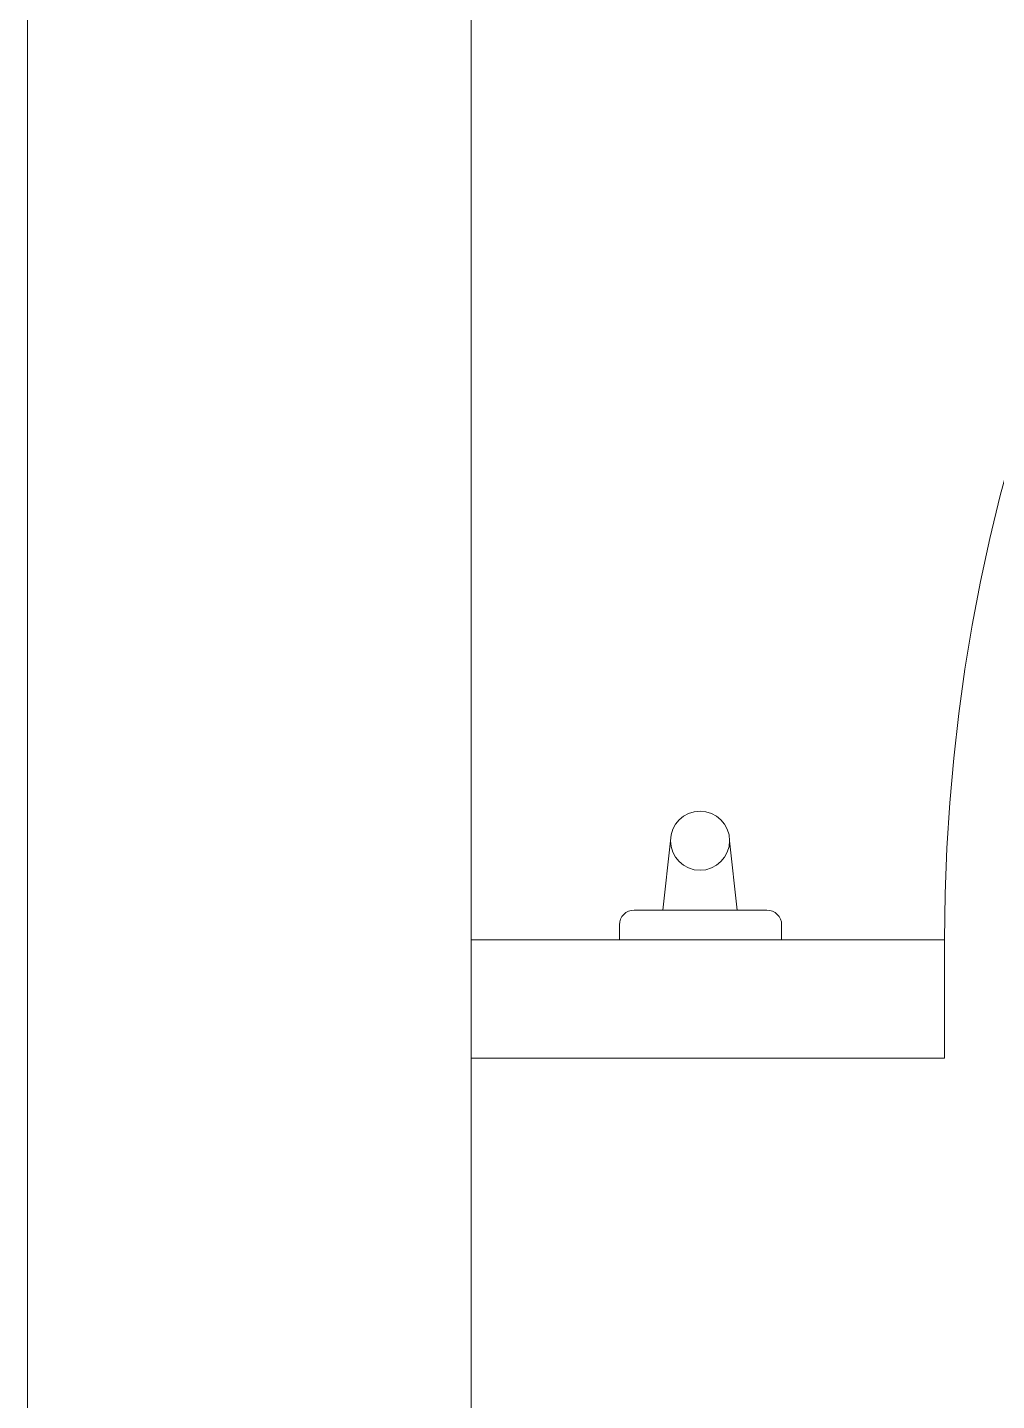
# Model space of a CAD drawing. Header units: millimetres. Extents: x 867 to 1330, y 209 to 507.
# Drawn here: x 1182.8107 to 1183.1382, y 451.1111 to 451.5753 of the extents above; entities that cross this region are included whole.
import ezdxf

# ---------------------------------------------------------------- set-up
doc = ezdxf.new("R2010")
doc.units = ezdxf.units.MM
doc.header["$LTSCALE"] = 5
doc.layers.add('I-ARQ', color=8, linetype='Continuous', lineweight=0)

msp = doc.modelspace()

# ---------------------------------------------------------------- linework, layer by layer
at = {"layer": 'I-ARQ'}
for p, q in [((1182.81066, 452.08504), (1182.81066, 447.44754)), ((1182.81066, 452.08504), (1182.81066, 451.41754)), ((1182.96066, 452.08504), (1182.96066, 451.41754)), ((1182.96066, 452.08504), (1182.96066, 451.37693)), ((1182.96066, 451.37693), (1182.96066, 447.44754)), ((1183.02546, 451.27693), (1183.02799, 451.30039)), ((1183.05052, 451.27693), (1183.04799, 451.30039)), ((1183.06058, 451.27693), (1183.01575, 451.27693)), ((1183.01075, 451.26693), (1183.01075, 451.27193)), ((1183.06558, 451.26693), (1183.06558, 451.27193)), ((1183.12066, 451.26693), (1182.96066, 451.26693)), ((1183.06558, 451.26693), (1183.01075, 451.26693)), ((1183.12066, 451.26693), (1183.12066, 451.22693)), ((1183.12066, 451.22693), (1182.96066, 451.22693))]:
    msp.add_line(p, q, dxfattribs=at)
msp.add_circle((1183.03799, 451.30039), 0.01, dxfattribs=at)
for centre, radius, start, end in [((1183.72225, 451.2672), 0.60159, 90.15105, 180.02584), ((1183.01575, 451.27193), 0.005, 90, 180), ((1183.06058, 451.27193), 0.005, 0, 90)]:
    msp.add_arc(centre, radius, start, end, dxfattribs=at)

doc.saveas('drawing.dxf')
